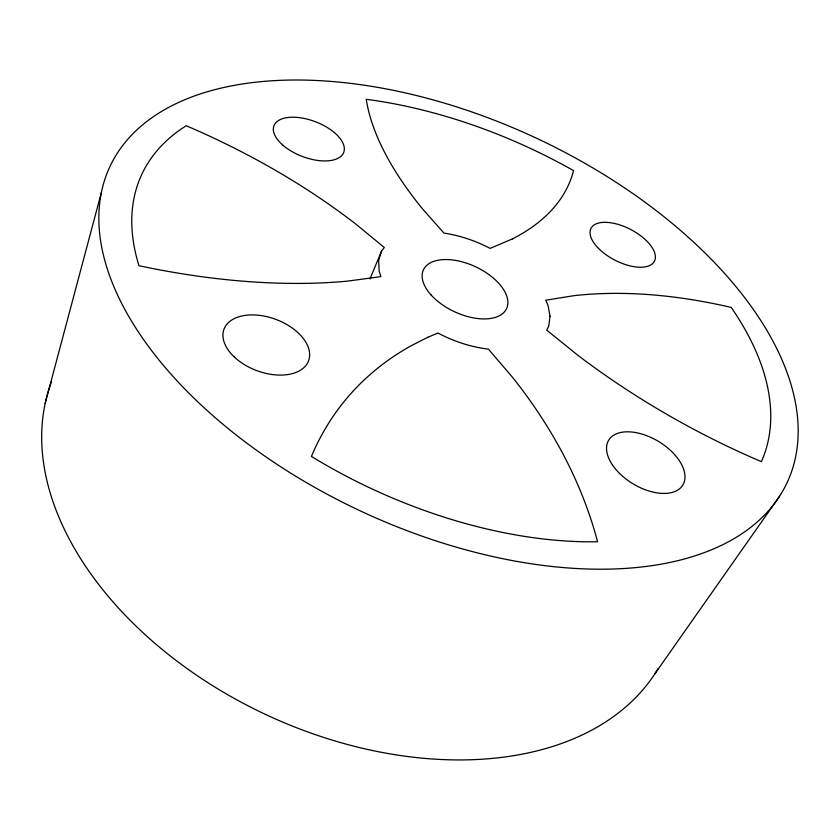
<?xml version="1.0" encoding="UTF-8"?>
<svg xmlns="http://www.w3.org/2000/svg" width="840" height="840" viewBox="0 0 840 840"><rect width="100%" height="100%" fill="white"/><g stroke="black" fill="none" stroke-linecap="round" stroke-linejoin="round"><path stroke-width="1.26" d="M45.15 403.463L101.336 192.685M381.528 251.129L378.672 260.579L379.155 271.299L380.94 276.623L347.298 281.159A434.322 202.346 17.6 0 1 138.968 265.703A341.471 187.772 25 0 1 186.218 125.727A643.44 427.76 9.8 0 1 355.625 223.913L384.3 247.506L381.528 251.129L369.957 278.985M654.707 674.048L779.573 496.241A373.653 206.105 25 0 0 380.447 87.864A373.653 206.105 25 0 0 185.504 389.707A373.653 206.105 25 0 0 779.573 496.241M658.025 668.735A336.084 222.201 25 0 1 263.897 713.654A336.084 222.201 25 0 1 51.524 381.696M550.011 316.218L548.762 326.151L546.693 330.131L577.584 355.068A393.74 175.476 29.3 0 0 761.376 461.632A341.471 187.772 25 0 0 731.22 307.43A581.48 332.504 39.1 0 0 574.14 295.649L545.716 300.206L548.048 305.413L550.011 316.218M427.802 337.292L411.296 345.671A607.005 365.327 39.9 0 0 311.409 456.435A341.471 187.772 25 0 0 597.566 541.758A656.628 462.063 10.9 0 0 512.873 377.717L488.387 349.094C470.757 347.088 453.558 341.26 437.882 333.029L427.802 337.292M512.41 238.896L490.13 248.388C475.724 240.902 460.068 235.473 443.971 233.121L422.636 209.013A384.363 169.617 28.2 0 1 366.219 99.278A341.471 187.772 25 0 1 573.562 170.604A417.207 190.701 18.7 0 1 512.41 238.896M430.994 294.861A45.854 24.822 25 0 0 504.599 311.671A45.854 24.822 25 0 0 459.417 261.166A45.854 24.822 25 0 0 430.994 294.861M598.49 248.378A35.721 17.252 27.4 0 0 653.856 262.154A35.721 17.252 27.4 0 0 615.804 223.776A35.721 17.252 27.4 0 0 598.49 248.378M234.444 357.137A45.15 27.342 20.5 0 0 307.703 362.764A45.15 27.342 20.5 0 0 256.746 315.074A45.15 27.342 20.5 0 0 234.444 357.137M283.195 145.457A37.328 18.554 20.9 0 0 342.909 154.014A37.328 18.554 20.9 0 0 300.405 117.779A37.328 18.554 20.9 0 0 283.195 145.457M612.423 464.898A43.334 24.728 31.1 0 0 680.369 488.072A43.334 24.728 31.1 0 0 644.5 434.868A43.334 24.728 31.1 0 0 612.423 464.898"/></g></svg>
